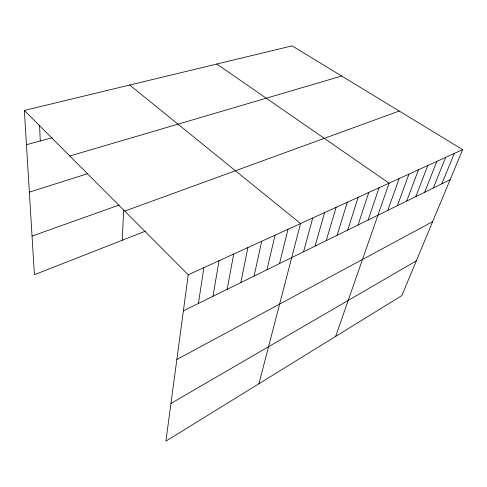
<?xml version="1.0" encoding="UTF-8"?>
<svg xmlns="http://www.w3.org/2000/svg" width="487" height="487" viewBox="0 0 487 487"><rect width="100%" height="100%" fill="white"/><g stroke="black" fill="none" stroke-linecap="round" stroke-linejoin="round"><path stroke-width="0.73" d="M122.219 240.255L123.686 209.909M24.35 110.439L188.213 274.784L165.903 441.131L401.854 295.579L462.65 149.631L292.109 45.869L24.35 110.439L34.413 274.705L145.467 231.136M198.416 303.456L203.883 267.637M212.983 296.297L219.034 260.728M227.106 289.351L233.705 254.037M240.803 282.618L247.92 247.554M254.092 276.086L261.689 241.278M266.998 269.743L275.039 235.191M279.526 263.583L287.987 229.286M258.907 383.756L300.552 223.551L129.7 85.036M303.535 251.785L312.751 217.987M315.04 246.124L324.598 212.588M326.235 240.627L336.109 207.334M337.132 235.27L347.298 202.233M347.736 230.059L358.182 197.272M358.061 224.982L368.769 192.444M368.123 220.039L379.069 187.745M335.653 336.414L389.101 183.173L216.818 64.028M387.768 210.378L399.157 178.583M397.355 205.666L408.952 174.121M406.706 201.07L418.485 169.768M415.819 196.59L427.775 165.531M424.707 192.225L436.827 161.404M433.381 187.958L445.654 157.38M441.843 183.8L454.255 153.46M170.961 403.437L416.312 260.868M176.854 359.491L432.651 221.652M183.38 310.846L450.11 179.74M188.213 274.784L462.65 149.631M124.727 211.108L399.23 111.048M32.051 236.085L119.035 205.076M29.354 192.128L87.599 173.719M69.775 155.998L341.679 76.033M26.45 144.736L52.334 137.681M39.544 125.104L40.275 140.968"/></g></svg>
